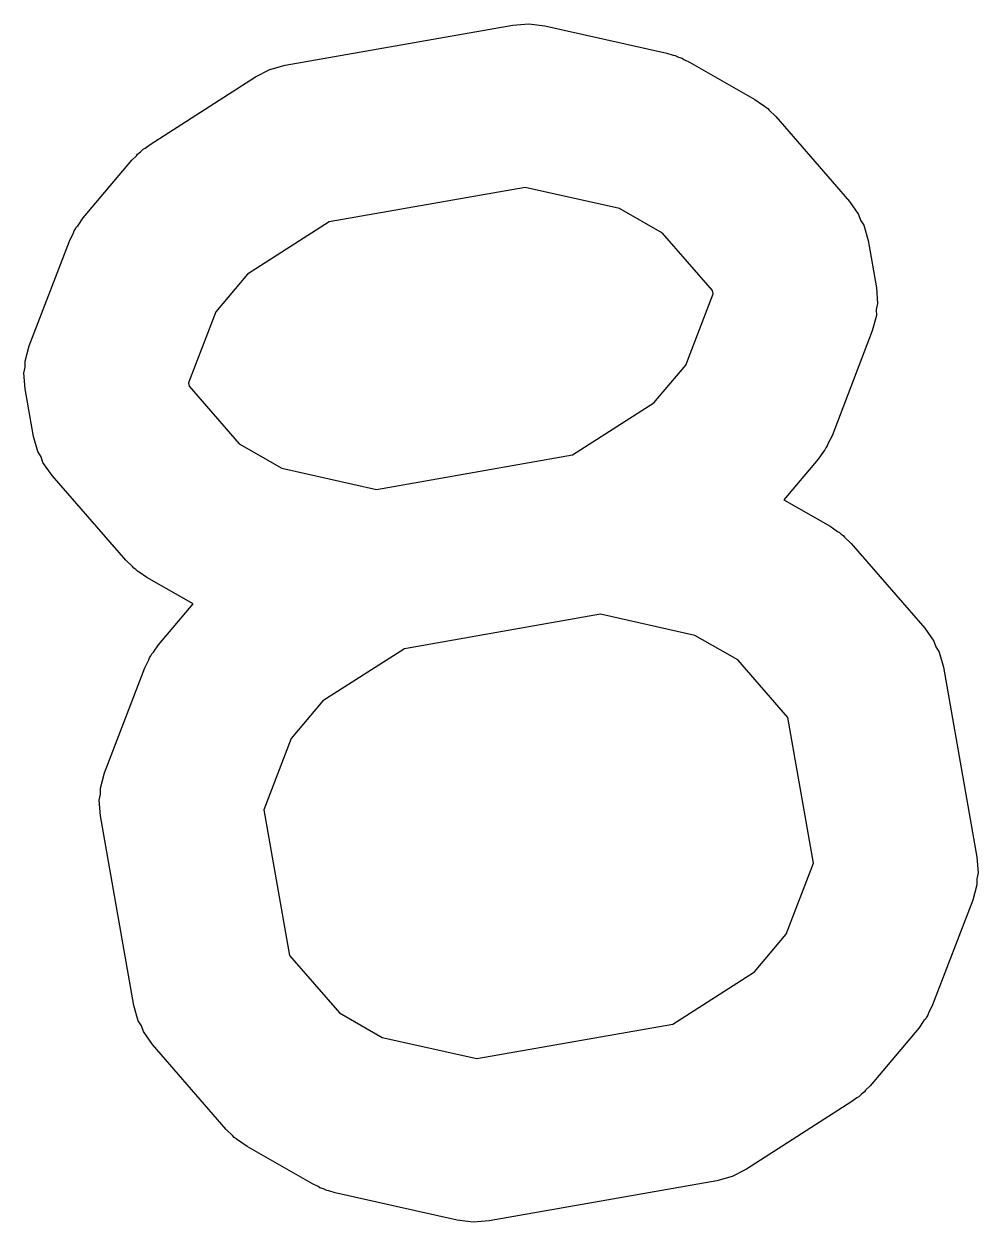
# Model space of a CAD drawing. Extents: x 2.5 to 13.9, y -9.4 to -3.9.
# Drawn here: x 11.3486 to 11.3958, y -6.0298 to -5.9706 of the extents above; entities that cross this region are included whole.
import ezdxf

# ---------------------------------------------------------------- set-up
doc = ezdxf.new("R2010")
doc.units = 0
doc.header["$MEASUREMENT"] = 0
doc.layers.add('BLACK', color=7, linetype='CONTINUOUS')

msp = doc.modelspace()

# ---------------------------------------------------------------- linework, layer by layer
at = {"layer": 'BLACK', "linetype": 'CONTINUOUS'}
for p, q in [((11.361544, -5.972643), (11.372799, -5.970659)), ((11.372799, -5.970659), (11.373581, -5.970599)), ((11.373581, -5.970599), (11.373585, -5.9706)), ((11.373585, -5.9706), (11.373589, -5.970599)), ((11.373589, -5.970599), (11.374367, -5.970695)), ((11.374367, -5.970695), (11.380408, -5.972047)), ((11.380408, -5.972047), (11.380707, -5.972145)), ((11.380707, -5.972145), (11.380807, -5.972158)), ((11.380807, -5.972158), (11.380977, -5.972234)), ((11.380977, -5.972234), (11.381153, -5.972293)), ((11.381153, -5.972293), (11.381236, -5.972351)), ((11.381236, -5.972351), (11.381522, -5.97248)), ((11.381522, -5.97248), (11.38475, -5.974328)), ((11.354868, -5.976551), (11.360082, -5.973213)), ((11.360082, -5.973213), (11.360781, -5.972858)), ((11.360781, -5.972858), (11.360785, -5.972857)), ((11.360785, -5.972857), (11.360789, -5.972854)), ((11.360789, -5.972854), (11.361544, -5.972643)), ((11.38475, -5.974328), (11.38512, -5.974592)), ((11.38512, -5.974592), (11.385212, -5.974638)), ((11.385212, -5.974638), (11.385295, -5.974716)), ((11.385295, -5.974716), (11.385389, -5.974783)), ((11.385389, -5.974783), (11.385451, -5.974864)), ((11.385451, -5.974864), (11.385782, -5.975177)), ((11.385782, -5.975177), (11.389423, -5.97937)), ((11.354531, -5.976792), (11.354621, -5.976745)), ((11.354621, -5.976745), (11.354868, -5.976551)), ((11.351569, -5.980179), (11.353969, -5.977338)), ((11.353969, -5.977338), (11.354194, -5.977119)), ((11.354194, -5.977119), (11.354252, -5.977036)), ((11.354252, -5.977036), (11.354398, -5.976921)), ((11.354398, -5.976921), (11.354531, -5.976792)), ((11.3734, -5.978676), (11.363721, -5.980383)), ((11.37807, -5.979722), (11.3734, -5.978676)), ((11.380185, -5.980933), (11.37807, -5.979722)), ((11.389423, -5.97937), (11.389876, -5.98001)), ((11.35131, -5.980554), (11.351569, -5.980179)), ((11.389876, -5.98001), (11.38997, -5.980292)), ((11.38997, -5.980292), (11.39013, -5.980543)), ((11.350889, -5.981329), (11.351092, -5.980922)), ((11.351092, -5.980922), (11.351124, -5.980825)), ((11.351124, -5.980825), (11.351189, -5.98073)), ((11.351189, -5.98073), (11.35124, -5.980628)), ((11.35124, -5.980628), (11.35131, -5.980554)), ((11.363721, -5.980383), (11.35969, -5.982963)), ((11.382655, -5.983778), (11.380185, -5.980933)), ((11.39013, -5.980543), (11.390341, -5.981298)), ((11.348902, -5.986515), (11.350889, -5.981329)), ((11.390341, -5.981298), (11.390755, -5.983643)), ((11.35969, -5.982963), (11.358117, -5.984824)), ((11.382684, -5.983941), (11.382655, -5.983778)), ((11.390755, -5.983643), (11.390815, -5.984425)), ((11.381336, -5.987459), (11.382684, -5.983941)), ((11.390815, -5.984425), (11.39075, -5.984715)), ((11.358117, -5.984824), (11.356769, -5.988343)), ((11.390758, -5.985012), (11.390551, -5.985768)), ((11.39075, -5.984715), (11.390758, -5.985012)), ((11.390551, -5.985768), (11.388564, -5.990954)), ((11.348695, -5.987271), (11.348902, -5.986515)), ((11.348703, -5.987569), (11.348695, -5.987271)), ((11.348638, -5.987859), (11.348703, -5.987569)), ((11.348698, -5.988641), (11.348638, -5.987859)), ((11.379763, -5.989321), (11.381336, -5.987459)), ((11.356769, -5.988343), (11.356798, -5.988505)), ((11.356798, -5.988505), (11.359268, -5.99135)), ((11.349111, -5.990986), (11.348698, -5.988641)), ((11.375732, -5.991901), (11.379763, -5.989321)), ((11.349323, -5.991741), (11.349111, -5.990986)), ((11.388564, -5.990954), (11.38836, -5.991361)), ((11.359268, -5.99135), (11.361382, -5.992562)), ((11.388264, -5.991553), (11.388213, -5.991655)), ((11.388329, -5.991459), (11.388264, -5.991553)), ((11.38836, -5.991361), (11.388329, -5.991459)), ((11.349482, -5.991991), (11.349323, -5.991741)), ((11.349577, -5.992274), (11.349482, -5.991991)), ((11.366053, -5.993607), (11.375732, -5.991901)), ((11.387884, -5.992104), (11.386181, -5.99412)), ((11.388142, -5.99173), (11.387884, -5.992104)), ((11.388213, -5.991655), (11.388142, -5.99173)), ((11.35003, -5.992913), (11.349577, -5.992274)), ((11.361382, -5.992562), (11.366053, -5.993607)), ((11.353671, -5.997107), (11.35003, -5.992913)), ((11.386181, -5.99412), (11.388471, -5.995431)), ((11.388471, -5.995431), (11.388841, -5.995695)), ((11.388841, -5.995695), (11.388933, -5.995741)), ((11.388933, -5.995741), (11.389016, -5.995819)), ((11.389016, -5.995819), (11.38911, -5.995886)), ((11.38911, -5.995886), (11.389172, -5.995967)), ((11.389172, -5.995967), (11.389503, -5.99628)), ((11.389503, -5.99628), (11.393144, -6.000473)), ((11.354001, -5.997419), (11.353671, -5.997107)), ((11.354064, -5.997501), (11.354001, -5.997419)), ((11.354157, -5.997567), (11.354064, -5.997501)), ((11.35424, -5.997646), (11.354157, -5.997567)), ((11.354332, -5.997691), (11.35424, -5.997646)), ((11.354703, -5.997955), (11.354332, -5.997691)), ((11.356992, -5.999267), (11.354703, -5.997955)), ((11.35529, -6.001282), (11.356992, -5.999267)), ((11.377121, -5.999779), (11.367442, -6.001486)), ((11.381792, -6.000825), (11.377121, -5.999779)), ((11.393144, -6.000473), (11.393597, -6.001113)), ((11.383906, -6.002036), (11.381792, -6.000825)), ((11.354961, -6.001731), (11.355031, -6.001657)), ((11.355031, -6.001657), (11.35529, -6.001282)), ((11.367442, -6.001486), (11.363411, -6.004066)), ((11.393597, -6.001113), (11.393691, -6.001395)), ((11.393691, -6.001395), (11.393851, -6.001646)), ((11.393851, -6.001646), (11.394062, -6.002401)), ((11.35461, -6.002432), (11.354814, -6.002026)), ((11.354814, -6.002026), (11.354845, -6.001928)), ((11.354845, -6.001928), (11.35491, -6.001833)), ((11.35491, -6.001833), (11.354961, -6.001731)), ((11.386376, -6.004881), (11.383906, -6.002036)), ((11.352623, -6.007618), (11.35461, -6.002432)), ((11.394062, -6.002401), (11.395716, -6.01178)), ((11.363411, -6.004066), (11.361838, -6.005927)), ((11.387645, -6.012078), (11.386376, -6.004881)), ((11.361838, -6.005927), (11.36049, -6.009446)), ((11.352416, -6.008374), (11.352623, -6.007618)), ((11.352359, -6.008962), (11.352424, -6.008672)), ((11.352424, -6.008672), (11.352416, -6.008374)), ((11.352419, -6.009744), (11.352359, -6.008962)), ((11.354073, -6.019123), (11.352419, -6.009744)), ((11.36049, -6.009446), (11.361759, -6.016643)), ((11.386297, -6.015596), (11.387645, -6.012078)), ((11.395716, -6.01178), (11.395776, -6.012562)), ((11.395776, -6.012562), (11.395712, -6.012852)), ((11.395712, -6.012852), (11.39572, -6.01315)), ((11.39572, -6.01315), (11.395512, -6.013906)), ((11.395512, -6.013906), (11.393525, -6.019091)), ((11.384724, -6.017458), (11.386297, -6.015596)), ((11.361759, -6.016643), (11.364229, -6.019488)), ((11.380693, -6.020038), (11.384724, -6.017458)), ((11.354284, -6.019878), (11.354073, -6.019123)), ((11.393525, -6.019091), (11.393322, -6.019498)), ((11.354444, -6.020129), (11.354284, -6.019878)), ((11.364229, -6.019488), (11.366344, -6.020699)), ((11.393104, -6.019867), (11.392845, -6.020242)), ((11.393174, -6.019793), (11.393104, -6.019867)), ((11.393226, -6.01969), (11.393174, -6.019793)), ((11.39329, -6.019596), (11.393226, -6.01969)), ((11.393322, -6.019498), (11.39329, -6.019596)), ((11.354538, -6.020411), (11.354444, -6.020129)), ((11.354992, -6.021051), (11.354538, -6.020411)), ((11.371014, -6.021745), (11.380693, -6.020038)), ((11.392845, -6.020242), (11.390445, -6.023083)), ((11.358632, -6.025244), (11.354992, -6.021051)), ((11.366344, -6.020699), (11.371014, -6.021745)), ((11.390016, -6.0235), (11.389883, -6.023629)), ((11.390162, -6.023385), (11.390016, -6.0235)), ((11.39022, -6.023302), (11.390162, -6.023385)), ((11.390445, -6.023083), (11.39022, -6.023302)), ((11.389546, -6.02387), (11.384332, -6.027207)), ((11.389793, -6.023676), (11.389546, -6.02387)), ((11.389883, -6.023629), (11.389793, -6.023676)), ((11.358963, -6.025557), (11.358632, -6.025244)), ((11.359026, -6.025638), (11.358963, -6.025557)), ((11.359119, -6.025704), (11.359026, -6.025638)), ((11.359202, -6.025783), (11.359119, -6.025704)), ((11.359294, -6.025829), (11.359202, -6.025783)), ((11.359664, -6.026093), (11.359294, -6.025829)), ((11.362892, -6.027941), (11.359664, -6.026093)), ((11.383625, -6.027566), (11.38287, -6.027778)), ((11.383629, -6.027564), (11.383625, -6.027566)), ((11.383633, -6.027563), (11.383629, -6.027564)), ((11.384332, -6.027207), (11.383633, -6.027563)), ((11.363179, -6.02807), (11.362892, -6.027941)), ((11.363261, -6.028128), (11.363179, -6.02807)), ((11.363437, -6.028186), (11.363261, -6.028128)), ((11.363607, -6.028262), (11.363437, -6.028186)), ((11.363707, -6.028275), (11.363607, -6.028262)), ((11.364006, -6.028374), (11.363707, -6.028275)), ((11.38287, -6.027778), (11.371615, -6.029762)), ((11.370047, -6.029726), (11.364006, -6.028374)), ((11.370825, -6.029822), (11.370047, -6.029726)), ((11.370829, -6.029821), (11.370825, -6.029822)), ((11.370834, -6.029822), (11.370829, -6.029821)), ((11.371615, -6.029762), (11.370834, -6.029822))]:
    msp.add_line(p, q, dxfattribs=at)

doc.saveas('drawing.dxf')
